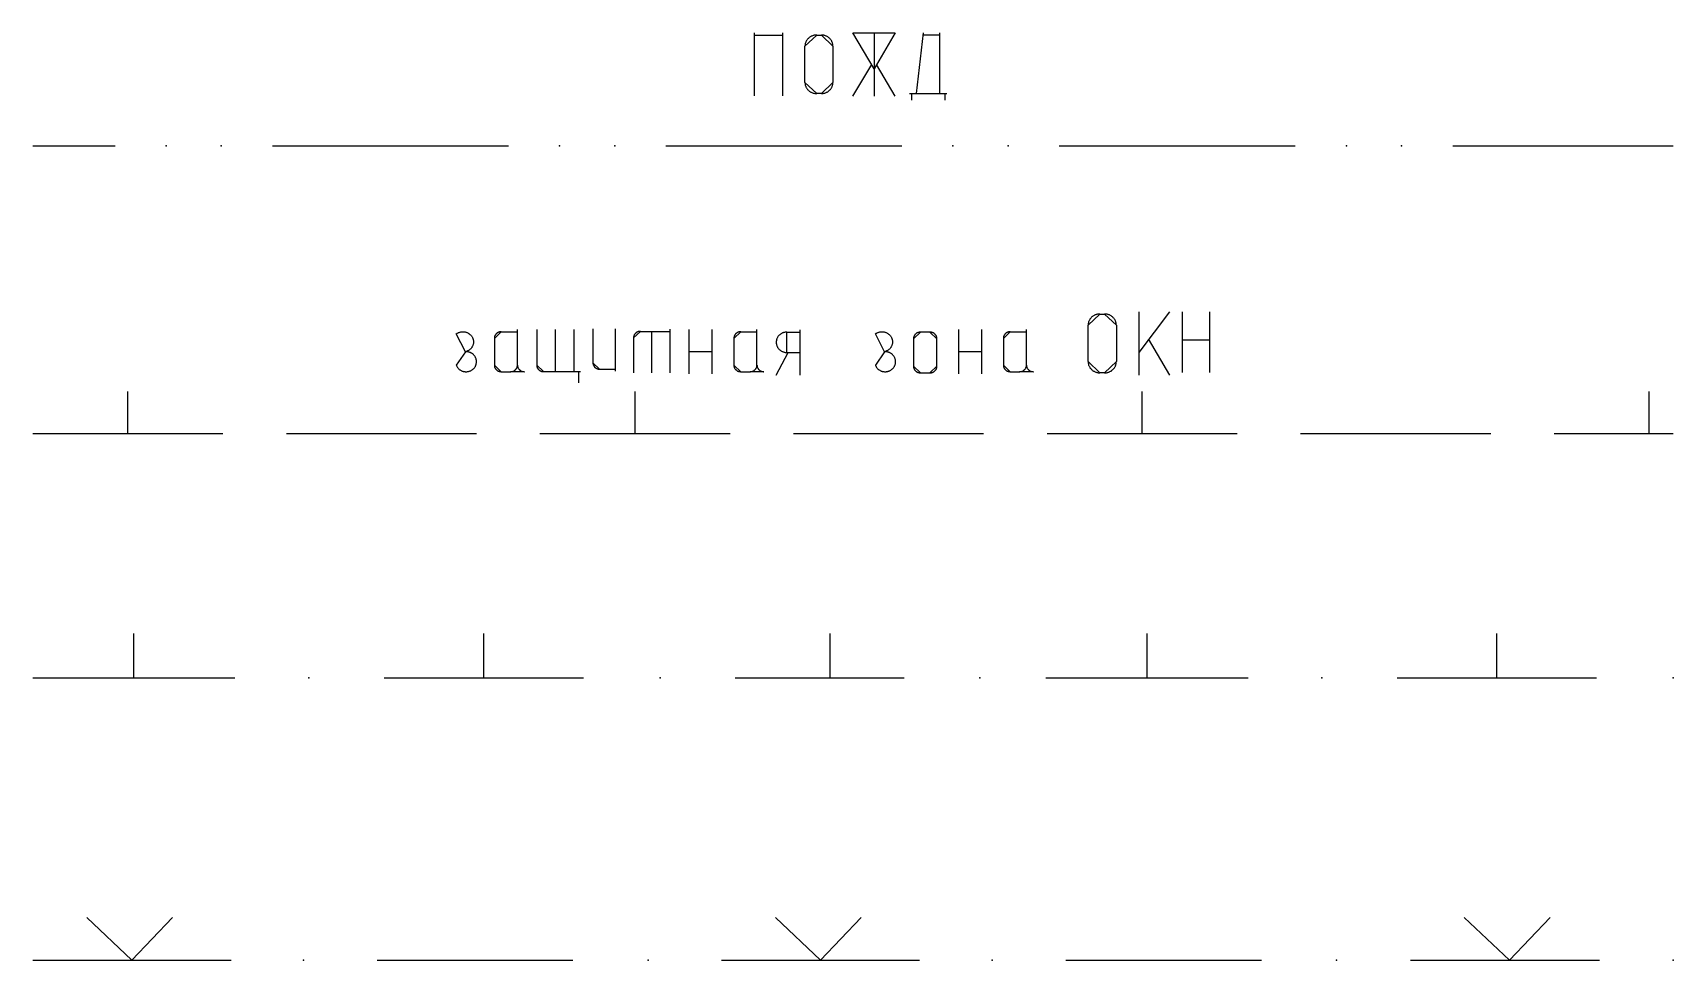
# Model space of a CAD drawing. Extents: x 8646 to 18206, y -17605 to -192.
# Drawn here: x 11103.33 to 11121.95, y -9012.19 to -9001.67 of the extents above; entities that cross this region are included whole.
import ezdxf

# ---------------------------------------------------------------- set-up
doc = ezdxf.new("R2010")
doc.units = 0
doc.layers.get('0').update_dxf_attribs({"linetype": 'CONTINUOUS'})

msp = doc.modelspace()

# ---------------------------------------------------------------- linework, layer by layer
at = {"color": 8, "linetype": 'CONTINUOUS'}
for p, q in [((11111.527, -9002.386), (11111.527, -9001.671)), ((11111.527, -9001.697), (11111.846, -9001.697)), ((11111.846, -9001.671), (11111.846, -9002.386)), ((11112.232, -9001.697), (11112.285, -9001.697)), ((11112.883, -9001.671), (11112.883, -9002.388)), ((11113.366, -9002.36), (11113.446, -9001.671)), ((11113.631, -9001.697), (11113.446, -9001.697)), ((11113.631, -9002.36), (11113.631, -9001.671)), ((11112.099, -9002.233), (11112.099, -9001.824)), ((11112.417, -9001.824), (11112.417, -9002.233)), ((11112.644, -9002.388), (11112.857, -9002.029)), ((11113.123, -9002.388), (11112.91, -9002.029)), ((11112.285, -9002.36), (11112.232, -9002.36)), ((11113.287, -9002.36), (11113.711, -9002.36)), ((11113.313, -9002.437), (11113.313, -9002.36)), ((11113.685, -9002.36), (11113.685, -9002.437)), ((11103.335, -9002.955), (11104.268, -9002.955)), ((11106.055, -9002.955), (11108.733, -9002.955)), ((11110.521, -9002.955), (11113.199, -9002.955)), ((11114.986, -9002.955), (11117.664, -9002.955)), ((11119.452, -9002.955), (11121.954, -9002.955)), ((11115.446, -9004.861), (11115.5, -9004.861)), ((11115.888, -9004.835), (11115.888, -9005.554)), ((11116.236, -9004.835), (11115.888, -9005.298)), ((11116.381, -9004.835), (11116.381, -9005.525)), ((11116.689, -9004.835), (11116.689, -9005.525)), ((11108.652, -9005.062), (11108.836, -9005.062)), ((11108.836, -9005.44), (11108.836, -9005.037)), ((11109.055, -9005.036), (11109.055, -9005.44)), ((11109.264, -9005.036), (11109.264, -9005.515)), ((11109.474, -9005.036), (11109.474, -9005.515)), ((11109.693, -9005.028), (11109.693, -9005.414)), ((11109.944, -9005.028), (11109.944, -9005.511)), ((11110.153, -9005.132), (11110.153, -9005.528)), ((11110.231, -9005.058), (11110.565, -9005.058)), ((11110.359, -9005.058), (11110.359, -9005.528)), ((11110.565, -9005.033), (11110.565, -9005.528)), ((11110.782, -9005.036), (11110.782, -9005.539)), ((11111.043, -9005.036), (11111.043, -9005.539)), ((11111.371, -9005.062), (11111.554, -9005.062)), ((11111.554, -9005.44), (11111.554, -9005.037)), ((11111.893, -9005.066), (11112.039, -9005.066)), ((11112.04, -9005.04), (11112.04, -9005.554)), ((11113.517, -9005.066), (11113.41, -9005.066)), ((11113.841, -9005.036), (11113.841, -9005.539)), ((11114.102, -9005.036), (11114.102, -9005.539)), ((11114.43, -9005.062), (11114.613, -9005.062)), ((11114.613, -9005.44), (11114.613, -9005.037)), ((11115.313, -9005.4), (11115.313, -9004.989)), ((11115.634, -9004.989), (11115.634, -9005.4)), ((11108.574, -9005.138), (11108.574, -9005.44)), ((11110.782, -9005.288), (11111.043, -9005.288)), ((11111.292, -9005.138), (11111.292, -9005.44)), ((11111.773, -9005.554), (11111.907, -9005.297)), ((11111.892, -9005.298), (11112.041, -9005.298)), ((11113.33, -9005.143), (11113.33, -9005.451)), ((11113.597, -9005.451), (11113.597, -9005.143)), ((11113.841, -9005.288), (11114.102, -9005.288)), ((11114.351, -9005.138), (11114.351, -9005.44)), ((11115.995, -9005.143), (11116.236, -9005.554)), ((11116.381, -9005.155), (11116.689, -9005.155)), ((11109.768, -9005.487), (11109.944, -9005.487)), ((11108.652, -9005.516), (11108.757, -9005.516)), ((11109.133, -9005.515), (11109.553, -9005.515)), ((11109.527, -9005.515), (11109.527, -9005.642)), ((11111.371, -9005.516), (11111.476, -9005.516)), ((11113.41, -9005.528), (11113.517, -9005.528)), ((11114.43, -9005.516), (11114.535, -9005.516)), ((11115.5, -9005.529), (11115.446, -9005.529)), ((11104.414, -9006.215), (11104.414, -9005.741)), ((11110.17, -9006.215), (11110.17, -9005.741)), ((11115.926, -9006.215), (11115.926, -9005.741)), ((11121.682, -9006.215), (11121.682, -9005.741)), ((11103.335, -9006.215), (11105.493, -9006.215)), ((11106.213, -9006.215), (11108.371, -9006.215)), ((11109.091, -9006.215), (11111.249, -9006.215)), ((11111.969, -9006.215), (11114.127, -9006.215)), ((11114.847, -9006.215), (11117.005, -9006.215)), ((11117.725, -9006.215), (11119.883, -9006.215)), ((11120.603, -9006.215), (11121.954, -9006.215)), ((11104.482, -9008.987), (11104.482, -9008.487)), ((11108.453, -9008.987), (11108.453, -9008.487)), ((11112.384, -9008.987), (11112.384, -9008.487)), ((11115.982, -9008.987), (11115.982, -9008.487)), ((11119.953, -9008.987), (11119.953, -9008.487)), ((11103.335, -9008.987), (11105.629, -9008.987)), ((11107.322, -9008.987), (11109.585, -9008.987)), ((11111.308, -9008.987), (11113.227, -9008.987)), ((11114.835, -9008.987), (11117.129, -9008.987)), ((11118.821, -9008.987), (11121.085, -9008.987)), ((11104.46, -9012.191), (11103.947, -9011.707)), ((11104.46, -9012.191), (11104.922, -9011.706)), ((11112.276, -9012.191), (11111.764, -9011.707)), ((11112.276, -9012.191), (11112.738, -9011.706)), ((11120.095, -9012.191), (11119.582, -9011.706)), ((11120.095, -9012.191), (11120.557, -9011.706)), ((11103.335, -9012.191), (11105.585, -9012.191)), ((11107.245, -9012.191), (11109.465, -9012.191)), ((11111.151, -9012.191), (11113.401, -9012.191)), ((11115.062, -9012.191), (11117.282, -9012.191)), ((11118.972, -9012.191), (11121.119, -9012.191))]:
    msp.add_line(p, q, dxfattribs=at)
at = {"color": 8, "linetype": 'CONTINUOUS', "flags": 128}
for points in [[(11112.232, -9001.697), (11112.225, -9001.697), (11112.218, -9001.697), (11112.211, -9001.698), (11112.204, -9001.699), (11112.197, -9001.701), (11112.191, -9001.703), (11112.184, -9001.705), (11112.178, -9001.708), (11112.171, -9001.711), (11112.165, -9001.714), (11112.159, -9001.717), (11112.154, -9001.721), (11112.148, -9001.725), (11112.143, -9001.729), (11112.138, -9001.734), (11112.133, -9001.739), (11112.128, -9001.744), (11112.124, -9001.749), (11112.12, -9001.755), (11112.117, -9001.76), (11112.113, -9001.766), (11112.11, -9001.772), (11112.108, -9001.778), (11112.105, -9001.785), (11112.103, -9001.791), (11112.102, -9001.798), (11112.101, -9001.804), (11112.1, -9001.811), (11112.099, -9001.818), (11112.099, -9001.824)], [(11112.417, -9001.824), (11112.417, -9001.818), (11112.417, -9001.811), (11112.416, -9001.804), (11112.414, -9001.798), (11112.413, -9001.791), (11112.411, -9001.785), (11112.409, -9001.778), (11112.406, -9001.772), (11112.403, -9001.766), (11112.4, -9001.76), (11112.396, -9001.755), (11112.392, -9001.749), (11112.388, -9001.744), (11112.383, -9001.739), (11112.379, -9001.734), (11112.373, -9001.729), (11112.368, -9001.725), (11112.363, -9001.721), (11112.357, -9001.717), (11112.351, -9001.714), (11112.345, -9001.711), (11112.339, -9001.708), (11112.332, -9001.705), (11112.326, -9001.703), (11112.319, -9001.701), (11112.312, -9001.699), (11112.305, -9001.698), (11112.299, -9001.697), (11112.292, -9001.697), (11112.285, -9001.697)], [(11113.123, -9001.671), (11112.883, -9002.081), (11112.644, -9001.671)], [(11112.099, -9002.233), (11112.099, -9002.239), (11112.1, -9002.246), (11112.101, -9002.252), (11112.102, -9002.259), (11112.103, -9002.266), (11112.105, -9002.272), (11112.108, -9002.278), (11112.11, -9002.284), (11112.113, -9002.29), (11112.117, -9002.296), (11112.12, -9002.302), (11112.124, -9002.308), (11112.128, -9002.313), (11112.133, -9002.318), (11112.138, -9002.323), (11112.143, -9002.327), (11112.148, -9002.332), (11112.154, -9002.336), (11112.159, -9002.34), (11112.165, -9002.343), (11112.171, -9002.346), (11112.178, -9002.349), (11112.184, -9002.352), (11112.191, -9002.354), (11112.197, -9002.356), (11112.204, -9002.357), (11112.211, -9002.359), (11112.218, -9002.359), (11112.225, -9002.36), (11112.232, -9002.36)], [(11112.285, -9002.36), (11112.292, -9002.36), (11112.299, -9002.359), (11112.305, -9002.359), (11112.312, -9002.357), (11112.319, -9002.356), (11112.326, -9002.354), (11112.332, -9002.352), (11112.339, -9002.349), (11112.345, -9002.346), (11112.351, -9002.343), (11112.357, -9002.34), (11112.363, -9002.336), (11112.368, -9002.332), (11112.373, -9002.327), (11112.379, -9002.323), (11112.383, -9002.318), (11112.388, -9002.313), (11112.392, -9002.308), (11112.396, -9002.302), (11112.4, -9002.296), (11112.403, -9002.29), (11112.406, -9002.284), (11112.409, -9002.278), (11112.411, -9002.272), (11112.413, -9002.266), (11112.414, -9002.259), (11112.416, -9002.252), (11112.417, -9002.246), (11112.417, -9002.239), (11112.417, -9002.233)], [(11115.446, -9004.861), (11115.439, -9004.861), (11115.432, -9004.861), (11115.426, -9004.862), (11115.419, -9004.863), (11115.412, -9004.865), (11115.405, -9004.867), (11115.399, -9004.869), (11115.392, -9004.872), (11115.386, -9004.875), (11115.38, -9004.878), (11115.374, -9004.881), (11115.368, -9004.885), (11115.362, -9004.889), (11115.357, -9004.893), (11115.352, -9004.898), (11115.347, -9004.903), (11115.343, -9004.908), (11115.338, -9004.914), (11115.334, -9004.919), (11115.331, -9004.925), (11115.327, -9004.931), (11115.324, -9004.937), (11115.322, -9004.943), (11115.319, -9004.949), (11115.317, -9004.956), (11115.316, -9004.962), (11115.315, -9004.969), (11115.314, -9004.976), (11115.313, -9004.982), (11115.313, -9004.989)], [(11115.634, -9004.989), (11115.633, -9004.982), (11115.633, -9004.976), (11115.632, -9004.969), (11115.631, -9004.962), (11115.629, -9004.956), (11115.627, -9004.949), (11115.625, -9004.943), (11115.622, -9004.937), (11115.619, -9004.931), (11115.616, -9004.925), (11115.612, -9004.919), (11115.608, -9004.914), (11115.604, -9004.908), (11115.599, -9004.903), (11115.594, -9004.898), (11115.589, -9004.893), (11115.584, -9004.889), (11115.578, -9004.885), (11115.573, -9004.881), (11115.567, -9004.878), (11115.561, -9004.875), (11115.554, -9004.872), (11115.548, -9004.869), (11115.541, -9004.867), (11115.535, -9004.865), (11115.528, -9004.863), (11115.521, -9004.862), (11115.514, -9004.861), (11115.507, -9004.861), (11115.5, -9004.861)], [(11108.141, -9005.087), (11108.146, -9005.083), (11108.152, -9005.08), (11108.157, -9005.077), (11108.163, -9005.074), (11108.168, -9005.072), (11108.174, -9005.069), (11108.18, -9005.067), (11108.186, -9005.066), (11108.192, -9005.064), (11108.198, -9005.063), (11108.205, -9005.062), (11108.211, -9005.062), (11108.217, -9005.062), (11108.223, -9005.062), (11108.23, -9005.063), (11108.236, -9005.063), (11108.242, -9005.064), (11108.248, -9005.066), (11108.254, -9005.068), (11108.26, -9005.07), (11108.266, -9005.072), (11108.272, -9005.075), (11108.277, -9005.078), (11108.282, -9005.081), (11108.288, -9005.084), (11108.292, -9005.088), (11108.297, -9005.092), (11108.302, -9005.096), (11108.306, -9005.101), (11108.31, -9005.105), (11108.314, -9005.11), (11108.317, -9005.115), (11108.321, -9005.12), (11108.324, -9005.126), (11108.326, -9005.131), (11108.329, -9005.137), (11108.331, -9005.142), (11108.333, -9005.148), (11108.334, -9005.154), (11108.335, -9005.16), (11108.336, -9005.166), (11108.336, -9005.172), (11108.336, -9005.178), (11108.336, -9005.184), (11108.336, -9005.19), (11108.335, -9005.196), (11108.333, -9005.202), (11108.332, -9005.208), (11108.33, -9005.214), (11108.328, -9005.219), (11108.326, -9005.225), (11108.323, -9005.23), (11108.32, -9005.236), (11108.316, -9005.241), (11108.313, -9005.246), (11108.309, -9005.251), (11108.305, -9005.255), (11108.3, -9005.259), (11108.296, -9005.264), (11108.291, -9005.267), (11108.286, -9005.271), (11108.281, -9005.274), (11108.275, -9005.278), (11108.27, -9005.28), (11108.264, -9005.283), (11108.258, -9005.285), (11108.252, -9005.287), (11108.246, -9005.289)], [(11108.652, -9005.062), (11108.648, -9005.062), (11108.644, -9005.062), (11108.64, -9005.063), (11108.636, -9005.064), (11108.632, -9005.064), (11108.628, -9005.066), (11108.624, -9005.067), (11108.62, -9005.068), (11108.617, -9005.07), (11108.613, -9005.072), (11108.61, -9005.074), (11108.606, -9005.076), (11108.603, -9005.079), (11108.6, -9005.081), (11108.597, -9005.084), (11108.594, -9005.087), (11108.591, -9005.09), (11108.589, -9005.093), (11108.586, -9005.096), (11108.584, -9005.1), (11108.582, -9005.103), (11108.58, -9005.107), (11108.579, -9005.11), (11108.577, -9005.114), (11108.576, -9005.118), (11108.575, -9005.122), (11108.575, -9005.126), (11108.574, -9005.13), (11108.574, -9005.134), (11108.574, -9005.138)], [(11110.231, -9005.058), (11110.227, -9005.058), (11110.223, -9005.058), (11110.219, -9005.059), (11110.215, -9005.059), (11110.211, -9005.06), (11110.207, -9005.061), (11110.203, -9005.063), (11110.199, -9005.064), (11110.196, -9005.066), (11110.192, -9005.068), (11110.189, -9005.07), (11110.185, -9005.072), (11110.182, -9005.074), (11110.179, -9005.077), (11110.176, -9005.079), (11110.173, -9005.082), (11110.171, -9005.085), (11110.168, -9005.088), (11110.166, -9005.092), (11110.164, -9005.095), (11110.162, -9005.098), (11110.16, -9005.102), (11110.159, -9005.105), (11110.157, -9005.109), (11110.156, -9005.113), (11110.155, -9005.116), (11110.154, -9005.12), (11110.154, -9005.124), (11110.154, -9005.128), (11110.153, -9005.132)], [(11111.371, -9005.062), (11111.367, -9005.062), (11111.363, -9005.062), (11111.358, -9005.063), (11111.354, -9005.064), (11111.35, -9005.064), (11111.346, -9005.066), (11111.343, -9005.067), (11111.339, -9005.068), (11111.335, -9005.07), (11111.332, -9005.072), (11111.328, -9005.074), (11111.325, -9005.076), (11111.321, -9005.079), (11111.318, -9005.081), (11111.315, -9005.084), (11111.312, -9005.087), (11111.31, -9005.09), (11111.307, -9005.093), (11111.305, -9005.096), (11111.303, -9005.1), (11111.301, -9005.103), (11111.299, -9005.107), (11111.297, -9005.11), (11111.296, -9005.114), (11111.295, -9005.118), (11111.294, -9005.122), (11111.293, -9005.126), (11111.293, -9005.13), (11111.292, -9005.134), (11111.292, -9005.138)], [(11111.893, -9005.066), (11111.887, -9005.066), (11111.881, -9005.067), (11111.874, -9005.067), (11111.868, -9005.069), (11111.862, -9005.07), (11111.856, -9005.072), (11111.85, -9005.074), (11111.844, -9005.076), (11111.839, -9005.079), (11111.833, -9005.082), (11111.828, -9005.085), (11111.823, -9005.088), (11111.818, -9005.092), (11111.813, -9005.096), (11111.808, -9005.1), (11111.804, -9005.104), (11111.8, -9005.109), (11111.796, -9005.114), (11111.792, -9005.119), (11111.789, -9005.124), (11111.786, -9005.129), (11111.783, -9005.135), (11111.781, -9005.14), (11111.779, -9005.146), (11111.777, -9005.152), (11111.776, -9005.158), (11111.775, -9005.164), (11111.774, -9005.17), (11111.773, -9005.176), (11111.773, -9005.182), (11111.773, -9005.188), (11111.774, -9005.194), (11111.775, -9005.2), (11111.776, -9005.206), (11111.777, -9005.212), (11111.779, -9005.217), (11111.781, -9005.223), (11111.783, -9005.229), (11111.786, -9005.234), (11111.789, -9005.24), (11111.792, -9005.245), (11111.796, -9005.25), (11111.8, -9005.254), (11111.804, -9005.259), (11111.808, -9005.264), (11111.813, -9005.268), (11111.818, -9005.272), (11111.823, -9005.275), (11111.828, -9005.279), (11111.833, -9005.282), (11111.839, -9005.285), (11111.844, -9005.287), (11111.85, -9005.29), (11111.856, -9005.292), (11111.862, -9005.293), (11111.868, -9005.295), (11111.874, -9005.296), (11111.881, -9005.297), (11111.887, -9005.297), (11111.893, -9005.297)], [(11112.898, -9005.087), (11112.903, -9005.083), (11112.908, -9005.08), (11112.914, -9005.077), (11112.919, -9005.074), (11112.925, -9005.072), (11112.931, -9005.069), (11112.937, -9005.067), (11112.943, -9005.066), (11112.949, -9005.064), (11112.955, -9005.063), (11112.961, -9005.062), (11112.967, -9005.062), (11112.974, -9005.062), (11112.98, -9005.062), (11112.986, -9005.063), (11112.992, -9005.063), (11112.999, -9005.064), (11113.005, -9005.066), (11113.011, -9005.068), (11113.017, -9005.07), (11113.022, -9005.072), (11113.028, -9005.075), (11113.034, -9005.078), (11113.039, -9005.081), (11113.044, -9005.084), (11113.049, -9005.088), (11113.054, -9005.092), (11113.058, -9005.096), (11113.063, -9005.101), (11113.067, -9005.105), (11113.071, -9005.11), (11113.074, -9005.115), (11113.077, -9005.12), (11113.08, -9005.126), (11113.083, -9005.131), (11113.085, -9005.137), (11113.087, -9005.142), (11113.089, -9005.148), (11113.09, -9005.154), (11113.092, -9005.16), (11113.092, -9005.166), (11113.093, -9005.172), (11113.093, -9005.178), (11113.093, -9005.184), (11113.092, -9005.19), (11113.091, -9005.196), (11113.09, -9005.202), (11113.089, -9005.208), (11113.087, -9005.214), (11113.085, -9005.219), (11113.082, -9005.225), (11113.079, -9005.23), (11113.076, -9005.236), (11113.073, -9005.241), (11113.069, -9005.246), (11113.065, -9005.251), (11113.061, -9005.255), (11113.057, -9005.259), (11113.052, -9005.264), (11113.048, -9005.267), (11113.043, -9005.271), (11113.037, -9005.274), (11113.032, -9005.278), (11113.026, -9005.28), (11113.021, -9005.283), (11113.015, -9005.285), (11113.009, -9005.287), (11113.003, -9005.289)], [(11113.41, -9005.066), (11113.406, -9005.066), (11113.402, -9005.066), (11113.398, -9005.067), (11113.394, -9005.068), (11113.39, -9005.069), (11113.386, -9005.07), (11113.382, -9005.071), (11113.378, -9005.073), (11113.374, -9005.074), (11113.37, -9005.076), (11113.367, -9005.079), (11113.363, -9005.081), (11113.36, -9005.083), (11113.357, -9005.086), (11113.354, -9005.089), (11113.351, -9005.092), (11113.348, -9005.095), (11113.346, -9005.098), (11113.343, -9005.101), (11113.341, -9005.105), (11113.339, -9005.108), (11113.337, -9005.112), (11113.336, -9005.116), (11113.334, -9005.119), (11113.333, -9005.123), (11113.332, -9005.127), (11113.331, -9005.131), (11113.331, -9005.135), (11113.33, -9005.139), (11113.33, -9005.143)], [(11113.597, -9005.143), (11113.597, -9005.139), (11113.597, -9005.135), (11113.597, -9005.131), (11113.596, -9005.127), (11113.595, -9005.123), (11113.594, -9005.119), (11113.592, -9005.116), (11113.591, -9005.112), (11113.589, -9005.108), (11113.587, -9005.105), (11113.585, -9005.101), (11113.582, -9005.098), (11113.58, -9005.095), (11113.577, -9005.092), (11113.574, -9005.089), (11113.571, -9005.086), (11113.568, -9005.083), (11113.564, -9005.081), (11113.561, -9005.079), (11113.557, -9005.076), (11113.554, -9005.074), (11113.55, -9005.073), (11113.546, -9005.071), (11113.542, -9005.07), (11113.538, -9005.069), (11113.534, -9005.068), (11113.53, -9005.067), (11113.526, -9005.066), (11113.522, -9005.066), (11113.517, -9005.066)], [(11114.43, -9005.062), (11114.425, -9005.062), (11114.421, -9005.062), (11114.417, -9005.063), (11114.413, -9005.064), (11114.409, -9005.064), (11114.405, -9005.066), (11114.401, -9005.067), (11114.398, -9005.068), (11114.394, -9005.07), (11114.39, -9005.072), (11114.387, -9005.074), (11114.383, -9005.076), (11114.38, -9005.079), (11114.377, -9005.081), (11114.374, -9005.084), (11114.371, -9005.087), (11114.368, -9005.09), (11114.366, -9005.093), (11114.364, -9005.096), (11114.361, -9005.1), (11114.359, -9005.103), (11114.358, -9005.107), (11114.356, -9005.11), (11114.355, -9005.114), (11114.354, -9005.118), (11114.353, -9005.122), (11114.352, -9005.126), (11114.351, -9005.13), (11114.351, -9005.134), (11114.351, -9005.138)], [(11108.141, -9005.44), (11108.144, -9005.446), (11108.146, -9005.451), (11108.149, -9005.457), (11108.152, -9005.462), (11108.156, -9005.467), (11108.159, -9005.472), (11108.163, -9005.476), (11108.167, -9005.481), (11108.172, -9005.485), (11108.176, -9005.489), (11108.181, -9005.493), (11108.186, -9005.496), (11108.191, -9005.5), (11108.197, -9005.503), (11108.202, -9005.505), (11108.208, -9005.508), (11108.214, -9005.51), (11108.22, -9005.512), (11108.226, -9005.513), (11108.232, -9005.514), (11108.238, -9005.515), (11108.244, -9005.516), (11108.251, -9005.516), (11108.257, -9005.516), (11108.263, -9005.516), (11108.269, -9005.515), (11108.275, -9005.514), (11108.282, -9005.513), (11108.287, -9005.511), (11108.293, -9005.509), (11108.299, -9005.507), (11108.305, -9005.505), (11108.31, -9005.502), (11108.316, -9005.499), (11108.321, -9005.495), (11108.326, -9005.492), (11108.331, -9005.488), (11108.335, -9005.484), (11108.34, -9005.48), (11108.344, -9005.475), (11108.348, -9005.47), (11108.351, -9005.465), (11108.355, -9005.46), (11108.358, -9005.455), (11108.36, -9005.45), (11108.363, -9005.444), (11108.365, -9005.439), (11108.367, -9005.433), (11108.368, -9005.427), (11108.369, -9005.421), (11108.37, -9005.415), (11108.371, -9005.409), (11108.371, -9005.403), (11108.371, -9005.397), (11108.371, -9005.391), (11108.37, -9005.385), (11108.369, -9005.38), (11108.367, -9005.374), (11108.366, -9005.368), (11108.363, -9005.362), (11108.361, -9005.357), (11108.358, -9005.351), (11108.356, -9005.346), (11108.352, -9005.341), (11108.349, -9005.336), (11108.345, -9005.331), (11108.341, -9005.327), (11108.337, -9005.322), (11108.332, -9005.318), (11108.328, -9005.314), (11108.323, -9005.311), (11108.317, -9005.307), (11108.312, -9005.304), (11108.307, -9005.301), (11108.301, -9005.298), (11108.295, -9005.296), (11108.289, -9005.294), (11108.283, -9005.293), (11108.277, -9005.291), (11108.271, -9005.29), (11108.265, -9005.289), (11108.259, -9005.289), (11108.253, -9005.289), (11108.246, -9005.289)], [(11112.898, -9005.44), (11112.9, -9005.446), (11112.903, -9005.451), (11112.906, -9005.457), (11112.909, -9005.462), (11112.912, -9005.467), (11112.916, -9005.472), (11112.92, -9005.476), (11112.924, -9005.481), (11112.928, -9005.485), (11112.933, -9005.489), (11112.938, -9005.493), (11112.943, -9005.496), (11112.948, -9005.5), (11112.954, -9005.503), (11112.959, -9005.505), (11112.965, -9005.508), (11112.971, -9005.51), (11112.977, -9005.512), (11112.983, -9005.513), (11112.989, -9005.514), (11112.995, -9005.515), (11113.001, -9005.516), (11113.007, -9005.516), (11113.014, -9005.516), (11113.02, -9005.516), (11113.026, -9005.515), (11113.032, -9005.514), (11113.038, -9005.513), (11113.044, -9005.511), (11113.05, -9005.509), (11113.056, -9005.507), (11113.061, -9005.505), (11113.067, -9005.502), (11113.072, -9005.499), (11113.078, -9005.495), (11113.083, -9005.492), (11113.087, -9005.488), (11113.092, -9005.484), (11113.096, -9005.48), (11113.1, -9005.475), (11113.104, -9005.47), (11113.108, -9005.465), (11113.111, -9005.46), (11113.114, -9005.455), (11113.117, -9005.45), (11113.119, -9005.444), (11113.122, -9005.439), (11113.123, -9005.433), (11113.125, -9005.427), (11113.126, -9005.421), (11113.127, -9005.415), (11113.128, -9005.409), (11113.128, -9005.403), (11113.128, -9005.397), (11113.127, -9005.391), (11113.126, -9005.385), (11113.125, -9005.38), (11113.124, -9005.374), (11113.122, -9005.368), (11113.12, -9005.362), (11113.118, -9005.357), (11113.115, -9005.351), (11113.112, -9005.346), (11113.109, -9005.341), (11113.105, -9005.336), (11113.102, -9005.331), (11113.098, -9005.327), (11113.093, -9005.322), (11113.089, -9005.318), (11113.084, -9005.314), (11113.079, -9005.311), (11113.074, -9005.307), (11113.069, -9005.304), (11113.063, -9005.301), (11113.058, -9005.298), (11113.052, -9005.296), (11113.046, -9005.294), (11113.04, -9005.293), (11113.034, -9005.291), (11113.028, -9005.29), (11113.022, -9005.289), (11113.015, -9005.289), (11113.009, -9005.289), (11113.003, -9005.289)], [(11108.574, -9005.44), (11108.574, -9005.444), (11108.574, -9005.448), (11108.575, -9005.452), (11108.575, -9005.456), (11108.576, -9005.46), (11108.577, -9005.464), (11108.579, -9005.467), (11108.58, -9005.471), (11108.582, -9005.475), (11108.584, -9005.478), (11108.586, -9005.481), (11108.589, -9005.485), (11108.591, -9005.488), (11108.594, -9005.491), (11108.597, -9005.494), (11108.6, -9005.496), (11108.603, -9005.499), (11108.606, -9005.501), (11108.61, -9005.504), (11108.613, -9005.506), (11108.617, -9005.508), (11108.62, -9005.509), (11108.624, -9005.511), (11108.628, -9005.512), (11108.632, -9005.513), (11108.636, -9005.514), (11108.64, -9005.515), (11108.644, -9005.515), (11108.648, -9005.516), (11108.652, -9005.516)], [(11108.757, -9005.516), (11108.761, -9005.516), (11108.766, -9005.515), (11108.77, -9005.515), (11108.774, -9005.514), (11108.778, -9005.513), (11108.782, -9005.512), (11108.786, -9005.511), (11108.789, -9005.509), (11108.793, -9005.508), (11108.797, -9005.506), (11108.8, -9005.504), (11108.804, -9005.501), (11108.807, -9005.499), (11108.81, -9005.496), (11108.813, -9005.494), (11108.816, -9005.491), (11108.818, -9005.488), (11108.821, -9005.485), (11108.823, -9005.481), (11108.825, -9005.478), (11108.827, -9005.475), (11108.829, -9005.471), (11108.831, -9005.467), (11108.832, -9005.464), (11108.833, -9005.46), (11108.834, -9005.456), (11108.835, -9005.452), (11108.836, -9005.448), (11108.836, -9005.444), (11108.836, -9005.44), (11108.836, -9005.444), (11108.836, -9005.448), (11108.837, -9005.452), (11108.838, -9005.456), (11108.839, -9005.46), (11108.84, -9005.464), (11108.841, -9005.467), (11108.843, -9005.471), (11108.845, -9005.475), (11108.847, -9005.478), (11108.849, -9005.481), (11108.851, -9005.485), (11108.854, -9005.488), (11108.856, -9005.491), (11108.859, -9005.494), (11108.862, -9005.496), (11108.865, -9005.499), (11108.868, -9005.501), (11108.872, -9005.504), (11108.875, -9005.506), (11108.879, -9005.508), (11108.883, -9005.509), (11108.886, -9005.511), (11108.89, -9005.512), (11108.894, -9005.513), (11108.898, -9005.514), (11108.902, -9005.515), (11108.907, -9005.515), (11108.911, -9005.516), (11108.915, -9005.516)], [(11109.055, -9005.44), (11109.055, -9005.444), (11109.055, -9005.448), (11109.056, -9005.452), (11109.056, -9005.456), (11109.057, -9005.459), (11109.058, -9005.463), (11109.06, -9005.467), (11109.061, -9005.471), (11109.063, -9005.474), (11109.065, -9005.478), (11109.067, -9005.481), (11109.07, -9005.484), (11109.072, -9005.487), (11109.075, -9005.49), (11109.078, -9005.493), (11109.081, -9005.496), (11109.084, -9005.499), (11109.087, -9005.501), (11109.09, -9005.503), (11109.094, -9005.505), (11109.098, -9005.507), (11109.101, -9005.509), (11109.105, -9005.51), (11109.109, -9005.512), (11109.113, -9005.513), (11109.117, -9005.514), (11109.121, -9005.515), (11109.125, -9005.515), (11109.129, -9005.515), (11109.133, -9005.515)], [(11109.693, -9005.414), (11109.693, -9005.418), (11109.693, -9005.422), (11109.694, -9005.426), (11109.695, -9005.429), (11109.696, -9005.433), (11109.697, -9005.437), (11109.698, -9005.44), (11109.7, -9005.444), (11109.701, -9005.447), (11109.703, -9005.451), (11109.705, -9005.454), (11109.707, -9005.457), (11109.71, -9005.46), (11109.712, -9005.463), (11109.715, -9005.466), (11109.718, -9005.468), (11109.721, -9005.471), (11109.724, -9005.473), (11109.727, -9005.475), (11109.731, -9005.477), (11109.734, -9005.479), (11109.738, -9005.481), (11109.741, -9005.482), (11109.745, -9005.483), (11109.749, -9005.484), (11109.753, -9005.485), (11109.757, -9005.486), (11109.76, -9005.486), (11109.764, -9005.487), (11109.768, -9005.487)], [(11111.292, -9005.44), (11111.292, -9005.444), (11111.293, -9005.448), (11111.293, -9005.452), (11111.294, -9005.456), (11111.295, -9005.46), (11111.296, -9005.464), (11111.297, -9005.467), (11111.299, -9005.471), (11111.301, -9005.475), (11111.303, -9005.478), (11111.305, -9005.481), (11111.307, -9005.485), (11111.31, -9005.488), (11111.312, -9005.491), (11111.315, -9005.494), (11111.318, -9005.496), (11111.321, -9005.499), (11111.325, -9005.501), (11111.328, -9005.504), (11111.332, -9005.506), (11111.335, -9005.508), (11111.339, -9005.509), (11111.343, -9005.511), (11111.346, -9005.512), (11111.35, -9005.513), (11111.354, -9005.514), (11111.358, -9005.515), (11111.363, -9005.515), (11111.367, -9005.516), (11111.371, -9005.516)], [(11111.476, -9005.516), (11111.48, -9005.516), (11111.484, -9005.515), (11111.488, -9005.515), (11111.492, -9005.514), (11111.496, -9005.513), (11111.5, -9005.512), (11111.504, -9005.511), (11111.508, -9005.509), (11111.512, -9005.508), (11111.515, -9005.506), (11111.519, -9005.504), (11111.522, -9005.501), (11111.525, -9005.499), (11111.528, -9005.496), (11111.531, -9005.494), (11111.534, -9005.491), (11111.537, -9005.488), (11111.539, -9005.485), (11111.542, -9005.481), (11111.544, -9005.478), (11111.546, -9005.475), (11111.548, -9005.471), (11111.549, -9005.467), (11111.551, -9005.464), (11111.552, -9005.46), (11111.553, -9005.456), (11111.553, -9005.452), (11111.554, -9005.448), (11111.554, -9005.444), (11111.554, -9005.44), (11111.555, -9005.444), (11111.555, -9005.448), (11111.555, -9005.452), (11111.556, -9005.456), (11111.557, -9005.46), (11111.558, -9005.464), (11111.56, -9005.467), (11111.561, -9005.471), (11111.563, -9005.475), (11111.565, -9005.478), (11111.567, -9005.481), (11111.569, -9005.485), (11111.572, -9005.488), (11111.575, -9005.491), (11111.577, -9005.494), (11111.58, -9005.496), (11111.584, -9005.499), (11111.587, -9005.501), (11111.59, -9005.504), (11111.594, -9005.506), (11111.597, -9005.508), (11111.601, -9005.509), (11111.605, -9005.511), (11111.609, -9005.512), (11111.613, -9005.513), (11111.617, -9005.514), (11111.621, -9005.515), (11111.625, -9005.515), (11111.629, -9005.516), (11111.633, -9005.516)], [(11113.33, -9005.451), (11113.33, -9005.456), (11113.331, -9005.46), (11113.331, -9005.464), (11113.332, -9005.467), (11113.333, -9005.471), (11113.334, -9005.475), (11113.336, -9005.479), (11113.337, -9005.483), (11113.339, -9005.486), (11113.341, -9005.49), (11113.343, -9005.493), (11113.346, -9005.497), (11113.348, -9005.5), (11113.351, -9005.503), (11113.354, -9005.506), (11113.357, -9005.509), (11113.36, -9005.511), (11113.363, -9005.514), (11113.367, -9005.516), (11113.37, -9005.518), (11113.374, -9005.52), (11113.378, -9005.522), (11113.382, -9005.523), (11113.386, -9005.525), (11113.39, -9005.526), (11113.394, -9005.527), (11113.398, -9005.528), (11113.402, -9005.528), (11113.406, -9005.528), (11113.41, -9005.528)], [(11113.517, -9005.528), (11113.522, -9005.528), (11113.526, -9005.528), (11113.53, -9005.528), (11113.534, -9005.527), (11113.538, -9005.526), (11113.542, -9005.525), (11113.546, -9005.523), (11113.55, -9005.522), (11113.554, -9005.52), (11113.557, -9005.518), (11113.561, -9005.516), (11113.564, -9005.514), (11113.568, -9005.511), (11113.571, -9005.509), (11113.574, -9005.506), (11113.577, -9005.503), (11113.58, -9005.5), (11113.582, -9005.497), (11113.585, -9005.493), (11113.587, -9005.49), (11113.589, -9005.486), (11113.591, -9005.483), (11113.592, -9005.479), (11113.594, -9005.475), (11113.595, -9005.471), (11113.596, -9005.467), (11113.597, -9005.464), (11113.597, -9005.46), (11113.597, -9005.456), (11113.597, -9005.451)], [(11114.351, -9005.44), (11114.351, -9005.444), (11114.351, -9005.448), (11114.352, -9005.452), (11114.353, -9005.456), (11114.354, -9005.46), (11114.355, -9005.464), (11114.356, -9005.467), (11114.358, -9005.471), (11114.359, -9005.475), (11114.361, -9005.478), (11114.364, -9005.481), (11114.366, -9005.485), (11114.368, -9005.488), (11114.371, -9005.491), (11114.374, -9005.494), (11114.377, -9005.496), (11114.38, -9005.499), (11114.383, -9005.501), (11114.387, -9005.504), (11114.39, -9005.506), (11114.394, -9005.508), (11114.398, -9005.509), (11114.401, -9005.511), (11114.405, -9005.512), (11114.409, -9005.513), (11114.413, -9005.514), (11114.417, -9005.515), (11114.421, -9005.515), (11114.425, -9005.516), (11114.43, -9005.516)], [(11114.535, -9005.516), (11114.539, -9005.516), (11114.543, -9005.515), (11114.547, -9005.515), (11114.551, -9005.514), (11114.555, -9005.513), (11114.559, -9005.512), (11114.563, -9005.511), (11114.567, -9005.509), (11114.57, -9005.508), (11114.574, -9005.506), (11114.577, -9005.504), (11114.581, -9005.501), (11114.584, -9005.499), (11114.587, -9005.496), (11114.59, -9005.494), (11114.593, -9005.491), (11114.596, -9005.488), (11114.598, -9005.485), (11114.601, -9005.481), (11114.603, -9005.478), (11114.605, -9005.475), (11114.606, -9005.471), (11114.608, -9005.467), (11114.609, -9005.464), (11114.611, -9005.46), (11114.612, -9005.456), (11114.612, -9005.452), (11114.613, -9005.448), (11114.613, -9005.444), (11114.613, -9005.44), (11114.613, -9005.444), (11114.614, -9005.448), (11114.614, -9005.452), (11114.615, -9005.456), (11114.616, -9005.46), (11114.617, -9005.464), (11114.619, -9005.467), (11114.62, -9005.471), (11114.622, -9005.475), (11114.624, -9005.478), (11114.626, -9005.481), (11114.628, -9005.485), (11114.631, -9005.488), (11114.634, -9005.491), (11114.636, -9005.494), (11114.639, -9005.496), (11114.642, -9005.499), (11114.646, -9005.501), (11114.649, -9005.504), (11114.653, -9005.506), (11114.656, -9005.508), (11114.66, -9005.509), (11114.664, -9005.511), (11114.668, -9005.512), (11114.672, -9005.513), (11114.676, -9005.514), (11114.68, -9005.515), (11114.684, -9005.515), (11114.688, -9005.516), (11114.692, -9005.516)], [(11115.313, -9005.4), (11115.313, -9005.407), (11115.314, -9005.414), (11115.315, -9005.42), (11115.316, -9005.427), (11115.317, -9005.433), (11115.319, -9005.44), (11115.322, -9005.446), (11115.324, -9005.452), (11115.327, -9005.458), (11115.331, -9005.464), (11115.334, -9005.47), (11115.338, -9005.476), (11115.343, -9005.481), (11115.347, -9005.486), (11115.352, -9005.491), (11115.357, -9005.496), (11115.362, -9005.5), (11115.368, -9005.504), (11115.374, -9005.508), (11115.38, -9005.511), (11115.386, -9005.515), (11115.392, -9005.518), (11115.399, -9005.52), (11115.405, -9005.522), (11115.412, -9005.524), (11115.419, -9005.526), (11115.426, -9005.527), (11115.432, -9005.528), (11115.439, -9005.528), (11115.446, -9005.529)], [(11115.5, -9005.529), (11115.507, -9005.528), (11115.514, -9005.528), (11115.521, -9005.527), (11115.528, -9005.526), (11115.535, -9005.524), (11115.541, -9005.522), (11115.548, -9005.52), (11115.554, -9005.518), (11115.561, -9005.515), (11115.567, -9005.511), (11115.573, -9005.508), (11115.578, -9005.504), (11115.584, -9005.5), (11115.589, -9005.496), (11115.594, -9005.491), (11115.599, -9005.486), (11115.604, -9005.481), (11115.608, -9005.476), (11115.612, -9005.47), (11115.616, -9005.464), (11115.619, -9005.458), (11115.622, -9005.452), (11115.625, -9005.446), (11115.627, -9005.44), (11115.629, -9005.433), (11115.631, -9005.427), (11115.632, -9005.42), (11115.633, -9005.414), (11115.633, -9005.407), (11115.634, -9005.4)]]:
    msp.add_lwpolyline(points, close=True, dxfattribs=at)
at = {"color": 8, "linetype": 'CONTINUOUS'}
for p in [(11104.849, -9002.953), (11105.474, -9002.953), (11109.314, -9002.953), (11109.314, -9002.953), (11109.94, -9002.953), (11109.94, -9002.953), (11113.779, -9002.953), (11114.405, -9002.953), (11118.245, -9002.953), (11118.87, -9002.953), (11106.467, -9008.987), (11110.454, -9008.987), (11114.085, -9008.987), (11117.967, -9008.987), (11121.954, -9008.987), (11106.407, -9012.191), (11110.318, -9012.191), (11114.224, -9012.191), (11118.134, -9012.191), (11121.954, -9012.191)]:
    msp.add_point(p, dxfattribs=at)

doc.saveas('drawing.dxf')
